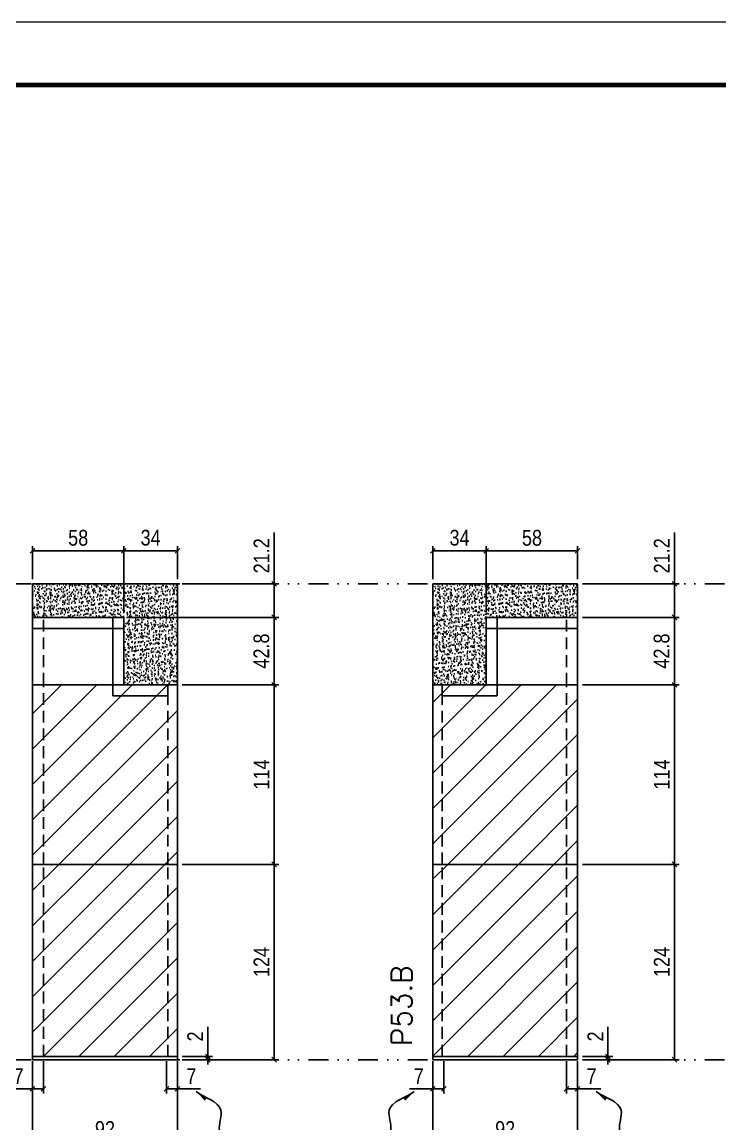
# Model space of a CAD drawing. Extents: x 2102 to 8383, y -13264 to 2718.
# Drawn here: x 7496 to 7940, y -6022 to -5322 of the extents above; entities that cross this region are included whole.
import ezdxf

# ---------------------------------------------------------------- set-up
doc = ezdxf.new("R2010")
doc.units = 0
for name, pattern in [('DASHED', [0.75, 0.5, -0.25]), ('DIVIDE2', [0.625, 0.25, -0.125, 0, -0.125, 0, -0.125]), ('HIDDEN', [0.375, 0.25, -0.125])]:
    doc.linetypes.add(name, pattern=pattern)
for name, color, linetype in [('COTA', 241, 'Continuous'), ('Nível', 160, 'Continuous'), ('Painéis', 200, 'Continuous'), ('Romaneio', 10, 'Continuous'), ('SARR_2.2x7', 40, 'Continuous'), ('Sarrafo de Pressão', 42, 'HIDDEN')]:
    doc.layers.add(name, color=color, linetype=linetype)
for name, color, linetype, lineweight in [('Folhas', 255, 'Continuous', 9), ('Hachura', 251, 'Continuous', 9), ('SARRAFO DE PRESSAO', 251, 'DASHED', 9), ('Texto Seção', 7, 'Continuous', 15)]:
    doc.layers.add(name, color=color, linetype=linetype, lineweight=lineweight)
doc.styles.add('COTA TECNICA', font='techl___.ttf', dxfattribs={"height": 10})
doc.styles.add('COTA TECNICA-50', font='techl___.ttf', dxfattribs={"height": 10})
doc.styles.add('REGUA-120', font='ROMANS.shx', dxfattribs={"height": 15})
doc.styles.get("Standard").update_dxf_attribs({"font": 'arial.ttf'})
doc.dimstyles.new('COTA PAINEL-50', dxfattribs={"dimtxt": 10, "dimasz": 3, "dimexe": 3, "dimexo": 3, "dimgap": 3, "dimtad": 1, "dimdec": 1, "dimzin": 12, "dimdsep": 46, "dimtxsty": 'COTA TECNICA-50', "dimblk1": 'OBLIQUE', "dimblk2": 'OBLIQUE', "dimsah": 1, "dimcen": 0.9, "dimclrd": 4, "dimclre": 4, "dimclrt": 240, "dimadec": 1, "dimazin": 3, "dimtfac": 1, "dimtdec": 1, "dimtmove": 0, "dimatfit": 3, "dimfxl": 1, "dimtolj": 1, "dimtzin": 12, "dimarcsym": 0})
doc.dimstyles.new('PAINEL', dxfattribs={"dimtxt": 10, "dimasz": 3, "dimexe": 3, "dimexo": 3, "dimgap": 3, "dimtad": 1, "dimdec": 1, "dimzin": 12, "dimdsep": 46, "dimtxsty": 'COTA TECNICA', "dimblk1": 'OBLIQUE', "dimblk2": 'OBLIQUE', "dimsah": 1, "dimcen": 0.9, "dimclrd": 4, "dimclre": 4, "dimclrt": 240, "dimadec": 1, "dimazin": 3, "dimtfac": 1, "dimtdec": 1, "dimtmove": 0, "dimatfit": 3, "dimfxl": 1, "dimtolj": 1, "dimtzin": 12, "dimarcsym": 0})
doc.dimstyles.get("Standard").update_dxf_attribs({"dimtxt": 0.18, "dimasz": 0.18, "dimexe": 0.18, "dimexo": 0.0625, "dimgap": 0.09, "dimtad": 0, "dimtih": 1, "dimtoh": 1, "dimdec": 4, "dimzin": 0, "dimdsep": 46, "dimtxsty": 'Standard', "dimcen": 0.09, "dimadec": 0, "dimazin": 0, "dimtfac": 1, "dimtdec": 4, "dimtofl": 0, "dimtmove": 0, "dimatfit": 3, "dimfxl": 1, "dimtolj": 1, "dimtzin": 0, "dimarcsym": 0})
pattern_1 = [(45, (-122123.216, -31374.027), (-11.2253202, 11.2253202), [])]

# ---------------------------------------------------------------- blocks, each defined once
blk = doc.blocks.new('9999999999')
at = {"layer": 'Folhas'}
blk.add_lwpolyline([(98138.98, 34190.21), (99623.98, 34190.21), (99623.98, 35240.21), (98138.98, 35240.21)], close=True, dxfattribs=at)
at = {"layer": 'Folhas', "color": 30, "const_width": 3}
blk.add_lwpolyline([(98213.98, 34230.21), (99583.98, 34230.21), (99583.98, 35200.21), (98213.98, 35200.21)], close=True, dxfattribs=at)
blk = doc.blocks.new('_Oblique')
at = {"color": 0, "linetype": 'ByBlock', "lineweight": -2}
blk.add_line((-0.5, -0.5), (0.5, 0.5), dxfattribs=at)
blk = doc.blocks.new('*D479')
at = {"layer": 'COTA', "color": 4, "lineweight": -2, "transparency": 16777216}
for p, q in [((7503.05, -5982.14), (7503.05, -6036.32)), ((7595.05, -5982.14), (7595.05, -6036.32)), ((7595.05, -6033.32), (7503.05, -6033.32))]:
    blk.add_line(p, q, dxfattribs=at)
at = {"layer": 'Defpoints', "color": 0, "transparency": 16777216}
for p in [(7503.05, -5979.14), (7595.05, -5979.14), (7503.05, -6033.32)]:
    blk.add_point(p, dxfattribs=at)
at = {"layer": 'COTA', "color": 4, "lineweight": -2, "transparency": 16777216, "xscale": 3, "yscale": 3, "zscale": 3, "rotation": 180}
blk.add_blockref('_Oblique', (7503.05, -6033.32), dxfattribs=at)
at = {"layer": 'COTA', "color": 4, "lineweight": -2, "transparency": 16777216, "xscale": 3, "yscale": 3, "zscale": 3}
blk.add_blockref('_Oblique', (7595.05, -6033.32), dxfattribs=at)
at = {"layer": 'COTA', "color": 240, "transparency": 16777216, "insert": (7549.05, -6025.23), "char_height": 10, "attachment_point": 5, "style": 'COTA TECNICA'}
blk.add_mtext('\\A1;92', dxfattribs=at)
blk = doc.blocks.new('*D480')
at = {"layer": 'COTA', "color": 4, "lineweight": -2, "transparency": 16777216}
for p, q in [((7503.05, -5984.14), (7503.05, -6002.65)), ((7510.05, -5982.14), (7510.05, -6002.65)), ((7503.05, -5999.65), (7488.32, -5999.65)), ((7510.05, -5999.65), (7503.05, -5999.65))]:
    blk.add_line(p, q, dxfattribs=at)
at = {"layer": 'Defpoints', "color": 0, "transparency": 16777216}
for p in [(7510.05, -5979.14), (7503.05, -5981.14), (7503.05, -5999.65)]:
    blk.add_point(p, dxfattribs=at)
at = {"layer": 'COTA', "color": 4, "lineweight": -2, "transparency": 16777216, "xscale": 3, "yscale": 3, "zscale": 3, "rotation": 180}
blk.add_blockref('_Oblique', (7503.05, -5999.65), dxfattribs=at)
at = {"layer": 'COTA', "color": 4, "lineweight": -2, "transparency": 16777216, "xscale": 3, "yscale": 3, "zscale": 3}
blk.add_blockref('_Oblique', (7510.05, -5999.65), dxfattribs=at)
at = {"layer": 'COTA', "color": 240, "transparency": 16777216, "insert": (7494.18, -5991.58), "char_height": 10, "attachment_point": 5, "style": 'COTA TECNICA-50'}
blk.add_mtext('\\A1;7', dxfattribs=at)
blk = doc.blocks.new('*D481')
at = {"layer": 'COTA', "color": 4, "lineweight": -2, "transparency": 16777216}
for p, q in [((7588.05, -5982.14), (7588.05, -6002.65)), ((7595.05, -5984.14), (7595.05, -6002.65)), ((7588.05, -5999.65), (7595.05, -5999.65)), ((7595.05, -5999.65), (7609.78, -5999.65))]:
    blk.add_line(p, q, dxfattribs=at)
at = {"layer": 'Defpoints', "color": 0, "transparency": 16777216}
for p in [(7588.05, -5979.14), (7595.05, -5981.14), (7595.05, -5999.65)]:
    blk.add_point(p, dxfattribs=at)
at = {"layer": 'COTA', "color": 4, "lineweight": -2, "transparency": 16777216, "xscale": 3, "yscale": 3, "zscale": 3, "rotation": 180}
blk.add_blockref('_Oblique', (7588.05, -5999.65), dxfattribs=at)
at = {"layer": 'COTA', "color": 4, "lineweight": -2, "transparency": 16777216, "xscale": 3, "yscale": 3, "zscale": 3}
blk.add_blockref('_Oblique', (7595.05, -5999.65), dxfattribs=at)
at = {"layer": 'COTA', "color": 240, "transparency": 16777216, "insert": (7603.91, -5991.58), "char_height": 10, "attachment_point": 5, "style": 'COTA TECNICA-50'}
blk.add_mtext('\\A1;7', dxfattribs=at)
blk = doc.blocks.new('*D482')
at = {"layer": 'Defpoints', "color": 0, "linetype": 'ByBlock', "transparency": 16777216}
for p in [(7595.05, -5857.14), (7656.51, -5857.14), (7595.05, -5981.14)]:
    blk.add_point(p, dxfattribs=at)
at = {"layer": 'Romaneio', "color": 4, "linetype": 'ByBlock', "lineweight": -2, "transparency": 16777216}
for p, q in [((7598.05, -5857.14), (7659.51, -5857.14)), ((7656.51, -5981.14), (7656.51, -5857.14)), ((7598.05, -5981.14), (7659.51, -5981.14))]:
    blk.add_line(p, q, dxfattribs=at)
at = {"layer": 'Romaneio', "color": 4, "linetype": 'ByBlock', "lineweight": -2, "transparency": 16777216, "xscale": 3, "yscale": 3, "zscale": 3}
for p, rotation in [((7656.51, -5857.14), 90), ((7656.51, -5981.14), 270)]:
    blk.add_blockref('_Oblique', p, dxfattribs=dict(at, rotation=rotation))
at = {"layer": 'Romaneio', "color": 240, "linetype": 'ByBlock', "transparency": 16777216, "insert": (7648.44, -5919.14), "char_height": 10, "attachment_point": 5, "rotation": 90, "style": 'COTA TECNICA'}
blk.add_mtext('\\A1;124', dxfattribs=at)
blk = doc.blocks.new('*D483')
at = {"layer": 'COTA', "color": 4, "lineweight": -2, "transparency": 16777216}
for p, q in [((7614.31, -5979.14), (7614.31, -5960.34)), ((7598.05, -5979.14), (7617.31, -5979.14)), ((7614.31, -5981.14), (7614.31, -5979.14)), ((7598.05, -5981.14), (7617.31, -5981.14)), ((7614.31, -5981.14), (7614.31, -5984.14))]:
    blk.add_line(p, q, dxfattribs=at)
at = {"layer": 'Defpoints', "color": 0, "transparency": 16777216}
for p in [(7595.05, -5979.14), (7595.05, -5981.14), (7614.31, -5981.14)]:
    blk.add_point(p, dxfattribs=at)
at = {"layer": 'COTA', "color": 4, "lineweight": -2, "transparency": 16777216, "xscale": 3, "yscale": 3, "zscale": 3}
for p, rotation in [((7614.31, -5979.14), 270), ((7614.31, -5981.14), 90)]:
    blk.add_blockref('_Oblique', p, dxfattribs=dict(at, rotation=rotation))
at = {"layer": 'COTA', "color": 240, "transparency": 16777216, "insert": (7606.31, -5966.39), "char_height": 10, "attachment_point": 5, "rotation": 90, "style": 'COTA TECNICA-50'}
blk.add_mtext('\\A1;2', dxfattribs=at)
blk = doc.blocks.new('*D1178')
at = {"layer": 'COTA', "color": 4, "linetype": 'ByBlock', "lineweight": -2, "transparency": 16777216}
for p, q in [((7598.05, -5743.14), (7659.51, -5743.14)), ((7656.51, -5857.14), (7656.51, -5743.14)), ((7598.05, -5857.14), (7659.51, -5857.14))]:
    blk.add_line(p, q, dxfattribs=at)
at = {"layer": 'Defpoints', "color": 0, "linetype": 'ByBlock', "transparency": 16777216}
for p in [(7595.05, -5743.14), (7656.51, -5743.14), (7595.05, -5857.14)]:
    blk.add_point(p, dxfattribs=at)
at = {"layer": 'COTA', "color": 4, "linetype": 'ByBlock', "lineweight": -2, "transparency": 16777216, "xscale": 3, "yscale": 3, "zscale": 3}
for p, rotation in [((7656.51, -5743.14), 90), ((7656.51, -5857.14), 270)]:
    blk.add_blockref('_Oblique', p, dxfattribs=dict(at, rotation=rotation))
at = {"layer": 'COTA', "color": 240, "linetype": 'ByBlock', "transparency": 16777216, "insert": (7648.44, -5800.14), "char_height": 10, "attachment_point": 5, "rotation": 90, "style": 'COTA TECNICA'}
blk.add_mtext('\\A1;114', dxfattribs=at)
blk = doc.blocks.new('*D799')
at = {"layer": 'COTA', "color": 4, "lineweight": -2, "transparency": 16777216}
for p, q in [((7757.2, -5982.14), (7757.2, -6036.32)), ((7849.2, -5982.14), (7849.2, -6036.32)), ((7757.2, -6033.32), (7849.2, -6033.32))]:
    blk.add_line(p, q, dxfattribs=at)
at = {"layer": 'Defpoints', "color": 0, "transparency": 16777216}
for p in [(7757.2, -5979.14), (7849.2, -5979.14), (7849.2, -6033.32)]:
    blk.add_point(p, dxfattribs=at)
at = {"layer": 'COTA', "color": 4, "lineweight": -2, "transparency": 16777216, "xscale": 3, "yscale": 3, "zscale": 3, "rotation": 180}
blk.add_blockref('_Oblique', (7757.2, -6033.32), dxfattribs=at)
at = {"layer": 'COTA', "color": 4, "lineweight": -2, "transparency": 16777216, "xscale": 3, "yscale": 3, "zscale": 3}
blk.add_blockref('_Oblique', (7849.2, -6033.32), dxfattribs=at)
at = {"layer": 'COTA', "color": 240, "transparency": 16777216, "insert": (7803.2, -6025.23), "char_height": 10, "attachment_point": 5, "style": 'COTA TECNICA'}
blk.add_mtext('\\A1;92', dxfattribs=at)
blk = doc.blocks.new('*D800')
at = {"layer": 'COTA', "color": 4, "lineweight": -2, "transparency": 16777216}
for p, q in [((7842.2, -5982.14), (7842.2, -6002.65)), ((7849.2, -5984.14), (7849.2, -6002.65)), ((7842.2, -5999.65), (7849.2, -5999.65)), ((7849.2, -5999.65), (7863.93, -5999.65))]:
    blk.add_line(p, q, dxfattribs=at)
at = {"layer": 'Defpoints', "color": 0, "transparency": 16777216}
for p in [(7842.2, -5979.14), (7849.2, -5981.14), (7849.2, -5999.65)]:
    blk.add_point(p, dxfattribs=at)
at = {"layer": 'COTA', "color": 4, "lineweight": -2, "transparency": 16777216, "xscale": 3, "yscale": 3, "zscale": 3, "rotation": 180}
blk.add_blockref('_Oblique', (7842.2, -5999.65), dxfattribs=at)
at = {"layer": 'COTA', "color": 4, "lineweight": -2, "transparency": 16777216, "xscale": 3, "yscale": 3, "zscale": 3}
blk.add_blockref('_Oblique', (7849.2, -5999.65), dxfattribs=at)
at = {"layer": 'COTA', "color": 240, "transparency": 16777216, "insert": (7858.06, -5991.58), "char_height": 10, "attachment_point": 5, "style": 'COTA TECNICA-50'}
blk.add_mtext('\\A1;7', dxfattribs=at)
blk = doc.blocks.new('*D801')
at = {"layer": 'COTA', "color": 4, "lineweight": -2, "transparency": 16777216}
for p, q in [((7757.2, -5984.14), (7757.2, -6002.65)), ((7764.2, -5982.14), (7764.2, -6002.65)), ((7757.2, -5999.65), (7742.47, -5999.65)), ((7764.2, -5999.65), (7757.2, -5999.65))]:
    blk.add_line(p, q, dxfattribs=at)
at = {"layer": 'Defpoints', "color": 0, "transparency": 16777216}
for p in [(7764.2, -5979.14), (7757.2, -5981.14), (7757.2, -5999.65)]:
    blk.add_point(p, dxfattribs=at)
at = {"layer": 'COTA', "color": 4, "lineweight": -2, "transparency": 16777216, "xscale": 3, "yscale": 3, "zscale": 3, "rotation": 180}
blk.add_blockref('_Oblique', (7757.2, -5999.65), dxfattribs=at)
at = {"layer": 'COTA', "color": 4, "lineweight": -2, "transparency": 16777216, "xscale": 3, "yscale": 3, "zscale": 3}
blk.add_blockref('_Oblique', (7764.2, -5999.65), dxfattribs=at)
at = {"layer": 'COTA', "color": 240, "transparency": 16777216, "insert": (7748.33, -5991.58), "char_height": 10, "attachment_point": 5, "style": 'COTA TECNICA-50'}
blk.add_mtext('\\A1;7', dxfattribs=at)
blk = doc.blocks.new('*D802')
at = {"layer": 'Defpoints', "color": 0, "linetype": 'ByBlock', "transparency": 16777216}
for p in [(7849.2, -5857.14), (7910.66, -5857.14), (7849.2, -5981.14)]:
    blk.add_point(p, dxfattribs=at)
at = {"layer": 'Romaneio', "color": 4, "linetype": 'ByBlock', "lineweight": -2, "transparency": 16777216}
for p, q in [((7852.2, -5857.14), (7913.66, -5857.14)), ((7910.66, -5981.14), (7910.66, -5857.14)), ((7852.2, -5981.14), (7913.66, -5981.14))]:
    blk.add_line(p, q, dxfattribs=at)
at = {"layer": 'Romaneio', "color": 4, "linetype": 'ByBlock', "lineweight": -2, "transparency": 16777216, "xscale": 3, "yscale": 3, "zscale": 3}
for p, rotation in [((7910.66, -5857.14), 90), ((7910.66, -5981.14), 270)]:
    blk.add_blockref('_Oblique', p, dxfattribs=dict(at, rotation=rotation))
at = {"layer": 'Romaneio', "color": 240, "linetype": 'ByBlock', "transparency": 16777216, "insert": (7902.59, -5919.14), "char_height": 10, "attachment_point": 5, "rotation": 90, "style": 'COTA TECNICA'}
blk.add_mtext('\\A1;124', dxfattribs=at)
blk = doc.blocks.new('*D803')
at = {"layer": 'COTA', "color": 4, "lineweight": -2, "transparency": 16777216}
for p, q in [((7868.45, -5979.14), (7868.45, -5960.34)), ((7852.2, -5979.14), (7871.45, -5979.14)), ((7868.45, -5981.14), (7868.45, -5979.14)), ((7852.2, -5981.14), (7871.45, -5981.14)), ((7868.45, -5981.14), (7868.45, -5984.14))]:
    blk.add_line(p, q, dxfattribs=at)
at = {"layer": 'Defpoints', "color": 0, "transparency": 16777216}
for p in [(7849.2, -5979.14), (7849.2, -5981.14), (7868.45, -5981.14)]:
    blk.add_point(p, dxfattribs=at)
at = {"layer": 'COTA', "color": 4, "lineweight": -2, "transparency": 16777216, "xscale": 3, "yscale": 3, "zscale": 3}
for p, rotation in [((7868.45, -5979.14), 270), ((7868.45, -5981.14), 90)]:
    blk.add_blockref('_Oblique', p, dxfattribs=dict(at, rotation=rotation))
at = {"layer": 'COTA', "color": 240, "transparency": 16777216, "insert": (7860.45, -5966.39), "char_height": 10, "attachment_point": 5, "rotation": 90, "style": 'COTA TECNICA-50'}
blk.add_mtext('\\A1;2', dxfattribs=at)
blk = doc.blocks.new('*D804')
at = {"layer": 'COTA', "color": 4, "linetype": 'ByBlock', "lineweight": -2, "transparency": 16777216}
for p, q in [((7852.2, -5743.14), (7913.66, -5743.14)), ((7910.66, -5857.14), (7910.66, -5743.14)), ((7854.53, -5857.14), (7913.66, -5857.14))]:
    blk.add_line(p, q, dxfattribs=at)
at = {"layer": 'Defpoints', "color": 0, "linetype": 'ByBlock', "transparency": 16777216}
for p in [(7849.2, -5743.14), (7910.66, -5743.14), (7851.53, -5857.14)]:
    blk.add_point(p, dxfattribs=at)
at = {"layer": 'COTA', "color": 4, "linetype": 'ByBlock', "lineweight": -2, "transparency": 16777216, "xscale": 3, "yscale": 3, "zscale": 3}
for p, rotation in [((7910.66, -5743.14), 90), ((7910.66, -5857.14), 270)]:
    blk.add_blockref('_Oblique', p, dxfattribs=dict(at, rotation=rotation))
at = {"layer": 'COTA', "color": 240, "linetype": 'ByBlock', "transparency": 16777216, "insert": (7902.59, -5800.14), "char_height": 10, "attachment_point": 5, "rotation": 90, "style": 'COTA TECNICA'}
blk.add_mtext('\\A1;114', dxfattribs=at)
blk = doc.blocks.new('*D249')
at = {"layer": 'COTA', "color": 4, "linetype": 'ByBlock', "lineweight": -2, "transparency": 16777216}
for p, q in [((7564.05, -5700.34), (7659.51, -5700.34)), ((7656.51, -5743.14), (7656.51, -5700.34)), ((7598.05, -5743.14), (7659.51, -5743.14))]:
    blk.add_line(p, q, dxfattribs=at)
at = {"layer": 'Defpoints', "color": 0, "linetype": 'ByBlock', "transparency": 16777216}
for p in [(7561.05, -5700.34), (7656.51, -5700.34), (7595.05, -5743.14)]:
    blk.add_point(p, dxfattribs=at)
at = {"layer": 'COTA', "color": 4, "linetype": 'ByBlock', "lineweight": -2, "transparency": 16777216, "xscale": 3, "yscale": 3, "zscale": 3}
for p, rotation in [((7656.51, -5700.34), 90), ((7656.51, -5743.14), 270)]:
    blk.add_blockref('_Oblique', p, dxfattribs=dict(at, rotation=rotation))
at = {"layer": 'COTA', "color": 240, "linetype": 'ByBlock', "transparency": 16777216, "insert": (7648.41, -5721.74), "char_height": 10, "attachment_point": 5, "rotation": 90, "style": 'COTA TECNICA'}
blk.add_mtext('\\A1;42.8', dxfattribs=at)
blk = doc.blocks.new('*D250')
at = {"layer": 'COTA', "color": 4, "linetype": 'ByBlock', "lineweight": -2, "transparency": 16777216}
for p, q in [((7561.05, -5697.34), (7561.05, -5655.05)), ((7561.05, -5658.05), (7595.05, -5658.05)), ((7595.05, -5676.14), (7595.05, -5655.05))]:
    blk.add_line(p, q, dxfattribs=at)
at = {"layer": 'Defpoints', "color": 0, "linetype": 'ByBlock', "transparency": 16777216}
for p in [(7595.05, -5658.05), (7595.05, -5679.14), (7561.05, -5700.34)]:
    blk.add_point(p, dxfattribs=at)
at = {"layer": 'COTA', "color": 4, "linetype": 'ByBlock', "lineweight": -2, "transparency": 16777216, "xscale": 3, "yscale": 3, "zscale": 3, "rotation": 180}
blk.add_blockref('_Oblique', (7561.05, -5658.05), dxfattribs=at)
at = {"layer": 'COTA', "color": 4, "linetype": 'ByBlock', "lineweight": -2, "transparency": 16777216, "xscale": 3, "yscale": 3, "zscale": 3}
blk.add_blockref('_Oblique', (7595.05, -5658.05), dxfattribs=at)
at = {"layer": 'COTA', "color": 240, "linetype": 'ByBlock', "transparency": 16777216, "insert": (7578.05, -5649.83), "char_height": 10, "attachment_point": 5, "style": 'COTA TECNICA'}
blk.add_mtext('\\A1;34', dxfattribs=at)
blk = doc.blocks.new('*D1036')
at = {"layer": 'COTA', "color": 4, "linetype": 'ByBlock', "lineweight": -2, "transparency": 16777216}
for p, q in [((7503.05, -5676.14), (7503.05, -5655.05)), ((7503.05, -5658.05), (7561.05, -5658.05)), ((7561.05, -5697.34), (7561.05, -5655.05))]:
    blk.add_line(p, q, dxfattribs=at)
at = {"layer": 'Defpoints', "color": 0, "linetype": 'ByBlock', "transparency": 16777216}
for p in [(7561.05, -5658.05), (7503.05, -5679.14), (7561.05, -5700.34)]:
    blk.add_point(p, dxfattribs=at)
at = {"layer": 'COTA', "color": 4, "linetype": 'ByBlock', "lineweight": -2, "transparency": 16777216, "xscale": 3, "yscale": 3, "zscale": 3, "rotation": 180}
blk.add_blockref('_Oblique', (7503.05, -5658.05), dxfattribs=at)
at = {"layer": 'COTA', "color": 4, "linetype": 'ByBlock', "lineweight": -2, "transparency": 16777216, "xscale": 3, "yscale": 3, "zscale": 3}
blk.add_blockref('_Oblique', (7561.05, -5658.05), dxfattribs=at)
at = {"layer": 'COTA', "color": 240, "linetype": 'ByBlock', "transparency": 16777216, "insert": (7532.05, -5649.92), "char_height": 10, "attachment_point": 5, "style": 'COTA TECNICA'}
blk.add_mtext('\\A1;58', dxfattribs=at)
blk = doc.blocks.new('*D1037')
at = {"layer": 'COTA', "color": 4, "linetype": 'ByBlock', "lineweight": -2, "transparency": 16777216}
for p, q in [((7656.51, -5679.14), (7656.51, -5646.41)), ((7598.05, -5679.14), (7659.51, -5679.14)), ((7656.51, -5700.34), (7656.51, -5679.14)), ((7564.05, -5700.34), (7659.51, -5700.34))]:
    blk.add_line(p, q, dxfattribs=at)
at = {"layer": 'Defpoints', "color": 0, "linetype": 'ByBlock', "transparency": 16777216}
for p in [(7595.05, -5679.14), (7656.51, -5679.14), (7561.05, -5700.34)]:
    blk.add_point(p, dxfattribs=at)
at = {"layer": 'COTA', "color": 4, "linetype": 'ByBlock', "lineweight": -2, "transparency": 16777216, "xscale": 3, "yscale": 3, "zscale": 3}
for p, rotation in [((7656.51, -5679.14), 90), ((7656.51, -5700.34), 270)]:
    blk.add_blockref('_Oblique', p, dxfattribs=dict(at, rotation=rotation))
at = {"layer": 'COTA', "color": 240, "linetype": 'ByBlock', "transparency": 16777216, "insert": (7648.45, -5661.28), "char_height": 10, "attachment_point": 5, "rotation": 90, "style": 'COTA TECNICA'}
blk.add_mtext('\\A1;21.2', dxfattribs=at)
blk = doc.blocks.new('*D251')
at = {"layer": 'COTA', "color": 4, "linetype": 'ByBlock', "lineweight": -2, "transparency": 16777216}
for p, q in [((7852.2, -5700.34), (7913.66, -5700.34)), ((7910.66, -5743.14), (7910.66, -5700.34)), ((7852.2, -5743.14), (7913.66, -5743.14))]:
    blk.add_line(p, q, dxfattribs=at)
at = {"layer": 'Defpoints', "color": 0, "linetype": 'ByBlock', "transparency": 16777216}
for p in [(7849.2, -5700.34), (7910.66, -5700.34), (7849.2, -5743.14)]:
    blk.add_point(p, dxfattribs=at)
at = {"layer": 'COTA', "color": 4, "linetype": 'ByBlock', "lineweight": -2, "transparency": 16777216, "xscale": 3, "yscale": 3, "zscale": 3}
for p, rotation in [((7910.66, -5700.34), 90), ((7910.66, -5743.14), 270)]:
    blk.add_blockref('_Oblique', p, dxfattribs=dict(at, rotation=rotation))
at = {"layer": 'COTA', "color": 240, "linetype": 'ByBlock', "transparency": 16777216, "insert": (7902.56, -5721.74), "char_height": 10, "attachment_point": 5, "rotation": 90, "style": 'COTA TECNICA'}
blk.add_mtext('\\A1;42.8', dxfattribs=at)
blk = doc.blocks.new('*D252')
at = {"layer": 'COTA', "color": 4, "linetype": 'ByBlock', "lineweight": -2, "transparency": 16777216}
for p, q in [((7757.2, -5676.14), (7757.2, -5655.05)), ((7791.2, -5658.05), (7757.2, -5658.05)), ((7791.2, -5697.34), (7791.2, -5655.05))]:
    blk.add_line(p, q, dxfattribs=at)
at = {"layer": 'Defpoints', "color": 0, "linetype": 'ByBlock', "transparency": 16777216}
for p in [(7757.2, -5658.05), (7757.2, -5679.14), (7791.2, -5700.34)]:
    blk.add_point(p, dxfattribs=at)
at = {"layer": 'COTA', "color": 4, "linetype": 'ByBlock', "lineweight": -2, "transparency": 16777216, "xscale": 3, "yscale": 3, "zscale": 3, "rotation": 180}
blk.add_blockref('_Oblique', (7757.2, -5658.05), dxfattribs=at)
at = {"layer": 'COTA', "color": 4, "linetype": 'ByBlock', "lineweight": -2, "transparency": 16777216, "xscale": 3, "yscale": 3, "zscale": 3}
blk.add_blockref('_Oblique', (7791.2, -5658.05), dxfattribs=at)
at = {"layer": 'COTA', "color": 240, "linetype": 'ByBlock', "transparency": 16777216, "insert": (7774.2, -5649.83), "char_height": 10, "attachment_point": 5, "style": 'COTA TECNICA'}
blk.add_mtext('\\A1;34', dxfattribs=at)
blk = doc.blocks.new('*D1038')
at = {"layer": 'COTA', "color": 4, "linetype": 'ByBlock', "lineweight": -2, "transparency": 16777216}
for p, q in [((7791.2, -5697.34), (7791.2, -5655.05)), ((7849.2, -5658.05), (7791.2, -5658.05)), ((7849.2, -5676.14), (7849.2, -5655.05))]:
    blk.add_line(p, q, dxfattribs=at)
at = {"layer": 'Defpoints', "color": 0, "linetype": 'ByBlock', "transparency": 16777216}
for p in [(7791.2, -5658.05), (7849.2, -5679.14), (7791.2, -5700.34)]:
    blk.add_point(p, dxfattribs=at)
at = {"layer": 'COTA', "color": 4, "linetype": 'ByBlock', "lineweight": -2, "transparency": 16777216, "xscale": 3, "yscale": 3, "zscale": 3, "rotation": 180}
blk.add_blockref('_Oblique', (7791.2, -5658.05), dxfattribs=at)
at = {"layer": 'COTA', "color": 4, "linetype": 'ByBlock', "lineweight": -2, "transparency": 16777216, "xscale": 3, "yscale": 3, "zscale": 3}
blk.add_blockref('_Oblique', (7849.2, -5658.05), dxfattribs=at)
at = {"layer": 'COTA', "color": 240, "linetype": 'ByBlock', "transparency": 16777216, "insert": (7820.2, -5649.92), "char_height": 10, "attachment_point": 5, "style": 'COTA TECNICA'}
blk.add_mtext('\\A1;58', dxfattribs=at)
blk = doc.blocks.new('*D253')
at = {"layer": 'COTA', "color": 4, "linetype": 'ByBlock', "lineweight": -2, "transparency": 16777216}
for p, q in [((7910.66, -5679.14), (7910.66, -5646.41)), ((7852.2, -5679.14), (7913.66, -5679.14)), ((7910.66, -5700.34), (7910.66, -5679.14)), ((7852.2, -5700.34), (7913.66, -5700.34))]:
    blk.add_line(p, q, dxfattribs=at)
at = {"layer": 'Defpoints', "color": 0, "linetype": 'ByBlock', "transparency": 16777216}
for p in [(7849.2, -5679.14), (7910.66, -5679.14), (7849.2, -5700.34)]:
    blk.add_point(p, dxfattribs=at)
at = {"layer": 'COTA', "color": 4, "linetype": 'ByBlock', "lineweight": -2, "transparency": 16777216, "xscale": 3, "yscale": 3, "zscale": 3}
for p, rotation in [((7910.66, -5679.14), 90), ((7910.66, -5700.34), 270)]:
    blk.add_blockref('_Oblique', p, dxfattribs=dict(at, rotation=rotation))
at = {"layer": 'COTA', "color": 240, "linetype": 'ByBlock', "transparency": 16777216, "insert": (7902.6, -5661.28), "char_height": 10, "attachment_point": 5, "rotation": 90, "style": 'COTA TECNICA'}
blk.add_mtext('\\A1;21.2', dxfattribs=at)

msp = doc.modelspace()

# ---------------------------------------------------------------- hatches: boundary and pattern name
at = {"layer": 'COTA', "linetype": 'ByBlock'}
h = msp.add_hatch(dxfattribs=at)
h.set_pattern_fill('AR-CONC', color=256, scale=0.03)
h.set_pattern_definition([(50, (-122123.216, -31374.0275), (5.46554007, -0.47817257), [0.5715, -6.2865]), (355, (-122123.216, -31374.0275), (-1.05730264, 5.73170536), [0.4572, -5.02921753]), (100.4514447, (-122122.7604, -31374.0673), (4.40823741, 5.25353256), [0.48570026, -5.34270734]), (46.1842, (-122123.216, -31372.5035), (8.13237123, -1.26126984), [0.85725, -9.42975]), (96.6355576, (-122122.538, -31372.6086), (7.122124, 7.42278374), [0.7285507, -8.01406824]), (351.184151, (-122123.216, -31372.5035), (7.122124, 7.42278374), [0.685799, -7.54379196]), (21, (-122122.454, -31372.8845), (4.54843174, -3.06795595), [0.5715, -6.2865]), (326, (-122122.454, -31372.8845), (1.85406085, 5.52563898), [0.4572, -5.0292]), (71.451445, (-122122.075, -31373.14), (6.40249258, 2.45768307), [0.48570026, -5.34269813]), (37.5, (-122123.2158, -31374.0275), (0.092658098, 2.536651166), [0, -4.96824, 0, -5.1054, 0, -5.04825]), (7.5, (-122123.2158, -31374.0275), (2.004589875, 3.005417245), [0, -2.91084, 0, -4.85394, 0, -1.92405]), (327.5, (-122124.915, -31374.0275), (4.067717855, -0.17186232), [0, -1.905, 0, -5.9436, 0, -7.8867]), (317.5, (-122125.677, -31374.0275), (4.44387544, 0.76279473), [0, -2.4765, 0, -3.94716, 0, -5.6007])])
h.paths.add_polyline_path([(7561.05, -5743.14), (7595.05, -5743.14), (7595.05, -5679.14), (7503.05, -5679.14), (7503.05, -5700.34), (7561.05, -5700.34)])
h = msp.add_hatch(dxfattribs=at)
h.set_pattern_fill('AR-CONC', color=256, scale=0.03)
h.set_pattern_definition([(50, (-121869.067, -31374.0275), (5.46554007, -0.47817257), [0.5715, -6.2865]), (355, (-121869.067, -31374.0275), (-1.05730264, 5.73170536), [0.4572, -5.02921753]), (100.4514447, (-121868.6114, -31374.0673), (4.40823741, 5.25353256), [0.48570026, -5.34270734]), (46.1842, (-121869.067, -31372.5035), (8.13237123, -1.26126984), [0.85725, -9.42975]), (96.6355576, (-121868.389, -31372.6086), (7.122124, 7.42278374), [0.7285507, -8.01406824]), (351.184151, (-121869.067, -31372.5035), (7.122124, 7.42278374), [0.685799, -7.54379196]), (21, (-121868.305, -31372.8845), (4.54843174, -3.06795595), [0.5715, -6.2865]), (326, (-121868.305, -31372.8845), (1.85406085, 5.52563898), [0.4572, -5.0292]), (71.451445, (-121867.926, -31373.14), (6.40249258, 2.45768307), [0.48570026, -5.34269813]), (37.5, (-121869.0669, -31374.0275), (0.092658098, 2.536651166), [0, -4.96824, 0, -5.1054, 0, -5.04825]), (7.5, (-121869.067, -31374.0275), (2.004589875, 3.005417245), [0, -2.91084, 0, -4.85394, 0, -1.92405]), (327.5, (-121870.7661, -31374.0275), (4.067717855, -0.17186232), [0, -1.905, 0, -5.9436, 0, -7.8867]), (317.5, (-121871.528, -31374.0275), (4.44387544, 0.76279473), [0, -2.4765, 0, -3.94716, 0, -5.6007])])
h.paths.add_polyline_path([(7791.2, -5700.34), (7849.2, -5700.34), (7849.2, -5679.14), (7757.2, -5679.14), (7757.2, -5743.14), (7791.2, -5743.14)])
at = {"layer": 'Hachura', "linetype": 'ByBlock'}
h = msp.add_hatch(dxfattribs=at)
h.set_pattern_fill('ANSI31', color=256, scale=5)
h.set_pattern_definition(pattern_1)
h.paths.add_polyline_path([(7503.05, -5857.14), (7595.05, -5857.14), (7595.05, -5743.14), (7503.05, -5743.14)])
h = msp.add_hatch(dxfattribs=at)
h.set_pattern_fill('ANSI31', color=256, scale=5)
h.set_pattern_definition(pattern_1)
h.paths.add_polyline_path([(7849.2, -5743.14), (7757.2, -5743.14), (7757.2, -5857.14), (7849.2, -5857.14)])
h = msp.add_hatch(dxfattribs=at)
h.set_pattern_fill('ANSI31', color=256, scale=5)
h.set_pattern_definition(pattern_1)
h.paths.add_polyline_path([(7595.05, -5857.14), (7503.05, -5857.14), (7503.05, -5979.14), (7595.05, -5979.14)])
h = msp.add_hatch(dxfattribs=at)
h.set_pattern_fill('ANSI31', color=256, scale=5)
h.set_pattern_definition(pattern_1)
h.paths.add_polyline_path([(7849.2, -5857.14), (7757.2, -5857.14), (7757.2, -5979.14), (7849.2, -5979.14)])

# ---------------------------------------------------------------- linework, layer by layer
at = {"layer": 'COTA', "linetype": 'ByBlock'}
for p, q in [((7503.05, -5700.34), (7503.05, -5679.14)), ((7503.05, -5679.14), (7595.05, -5679.14)), ((7595.05, -5743.14), (7595.05, -5679.14)), ((7849.2, -5679.14), (7757.2, -5679.14)), ((7757.2, -5743.14), (7757.2, -5679.14)), ((7849.2, -5700.34), (7849.2, -5679.14))]:
    msp.add_line(p, q, dxfattribs=at)
at = {"layer": 'Nível', "color": 4, "linetype": 'DIVIDE2', "ltscale": 50}
for p, q in [((7332.44, -5679.14), (8342.78, -5679.14)), ((7332.44, -5981.14), (8342.78, -5981.14))]:
    msp.add_line(p, q, dxfattribs=at)
at = {"layer": 'Painéis', "linetype": 'ByBlock'}
for p, q in [((7503.05, -5743.14), (7503.05, -5700.34)), ((7503.05, -5700.34), (7561.05, -5700.34)), ((7561.05, -5743.14), (7561.05, -5700.34)), ((7849.2, -5700.34), (7791.2, -5700.34)), ((7791.2, -5743.14), (7791.2, -5700.34)), ((7849.2, -5743.14), (7849.2, -5700.34)), ((7503.05, -5743.14), (7503.05, -5981.14)), ((7503.05, -5743.14), (7595.05, -5743.14)), ((7595.05, -5743.14), (7595.05, -5981.14)), ((7757.2, -5743.14), (7757.2, -5981.14)), ((7849.2, -5743.14), (7757.2, -5743.14)), ((7849.2, -5743.14), (7757.2, -5743.14)), ((7849.2, -5743.14), (7849.2, -5981.14)), ((7595.05, -5857.14), (7503.05, -5857.14)), ((7595.05, -5857.14), (7503.05, -5857.14)), ((7757.2, -5857.14), (7849.2, -5857.14)), ((7757.2, -5857.14), (7849.2, -5857.14)), ((7595.05, -5979.14), (7503.05, -5979.14)), ((7757.2, -5979.14), (7849.2, -5979.14)), ((7595.05, -5981.14), (7503.05, -5981.14)), ((7757.2, -5981.14), (7849.2, -5981.14))]:
    msp.add_line(p, q, dxfattribs=at)
at = {"layer": 'SARR_2.2x7'}
for p, q in [((7554.05, -5743.14), (7554.05, -5700.34)), ((7798.2, -5743.14), (7798.2, -5700.34)), ((7503.05, -5707.34), (7561.05, -5707.34)), ((7849.2, -5707.34), (7791.2, -5707.34)), ((7554.05, -5743.14), (7554.05, -5750.14)), ((7589.05, -5750.14), (7589.05, -5743.14)), ((7763.2, -5750.14), (7763.2, -5743.14)), ((7798.2, -5743.14), (7798.2, -5750.14)), ((7554.05, -5750.14), (7589.05, -5750.14)), ((7798.2, -5750.14), (7763.2, -5750.14))]:
    msp.add_line(p, q, dxfattribs=at)
at = {"layer": 'Sarrafo de Pressão', "ltscale": 30}
for p, q in [((7510.05, -5743.14), (7510.05, -5700.34)), ((7842.2, -5743.14), (7842.2, -5700.34)), ((7510.05, -5857.14), (7510.05, -5743.14)), ((7589.05, -5857.14), (7589.05, -5743.14)), ((7763.2, -5857.14), (7763.2, -5743.14)), ((7842.2, -5857.14), (7842.2, -5743.14)), ((7510.05, -5979.14), (7510.05, -5857.14)), ((7589.05, -5979.14), (7589.05, -5857.14)), ((7763.2, -5979.14), (7763.2, -5857.14)), ((7842.2, -5979.14), (7842.2, -5857.14))]:
    msp.add_line(p, q, dxfattribs=at)

# ---------------------------------------------------------------- block references
at = {"layer": 'SARRAFO DE PRESSAO', "color": 6, "linetype": 'ByBlock'}
msp.add_blockref('9999999999', (-91241.19, -40562.63), dxfattribs=at)

# ---------------------------------------------------------------- texts
at = {"layer": 'Texto Seção', "style": 'REGUA-120'}
msp.add_text('P53.B', height=13, rotation=90, dxfattribs=at).set_placement((7743.92, -5972.5))

# ---------------------------------------------------------------- dimensions: what is measured, and where the dimension line sits
at = {"layer": 'COTA', "linetype": 'ByBlock'}
for base, p1, p2, picture, middle in [((7561.05, -5658.05), (7503.05, -5679.14), (7561.05, -5700.34), '*D1036', (7532.05, -5649.92)), ((7595.05, -5658.05), (7561.05, -5700.34), (7595.05, -5679.14), '*D250', (7578.05, -5649.83))]:
    dim = msp.add_linear_dim(base=base, p1=p1, p2=p2, dimstyle='PAINEL', dxfattribs=at)
    dim.commit()
    dim.dimension.update_dxf_attribs({"geometry": picture, "text_midpoint": middle})
for base, p1, p2, angle, picture, middle in [((7757.2, -5658.05), (7791.2, -5700.34), (7757.2, -5679.14), 180, '*D252', (7774.2, -5649.83)), ((7791.2, -5658.05), (7849.2, -5679.14), (7791.2, -5700.34), 180, '*D1038', (7820.2, -5649.92)), ((7656.51, -5679.14), (7561.05, -5700.34), (7595.05, -5679.14), 90, '*D1037', (7648.45, -5661.28)), ((7910.66, -5679.14), (7849.2, -5700.34), (7849.2, -5679.14), 90, '*D253', (7902.6, -5661.28)), ((7656.51, -5700.34), (7595.05, -5743.14), (7561.05, -5700.34), 90, '*D249', (7648.41, -5721.74)), ((7910.66, -5700.34), (7849.2, -5743.14), (7849.2, -5700.34), 90, '*D251', (7902.56, -5721.74)), ((7656.51, -5743.14), (7595.05, -5857.14), (7595.05, -5743.14), 90, '*D1178', (7648.44, -5800.14)), ((7910.66, -5743.14), (7851.53, -5857.14), (7849.2, -5743.14), 90, '*D804', (7902.59, -5800.14))]:
    dim = msp.add_linear_dim(base=base, p1=p1, p2=p2, angle=angle, dimstyle='PAINEL', dxfattribs=at)
    dim.commit()
    dim.dimension.update_dxf_attribs({"geometry": picture, "text_midpoint": middle})
at = {"layer": 'COTA'}
for base, p1, p2, picture, middle in [((7614.31, -5981.14), (7595.05, -5979.14), (7595.05, -5981.14), '*D483', (7614.31, -5966.39)), ((7868.45, -5981.14), (7849.2, -5979.14), (7849.2, -5981.14), '*D803', (7868.45, -5966.39))]:
    dim = msp.add_linear_dim(base=base, p1=p1, p2=p2, angle=90, dimstyle='COTA PAINEL-50', dxfattribs=at)
    dim.commit()
    dim.dimension.update_dxf_attribs({"geometry": picture, "text_midpoint": middle, "dimtype": 160})
for base, p1, p2, picture, middle in [((7503.05, -5999.65), (7510.05, -5979.14), (7503.05, -5981.14), '*D480', (7494.18, -5991.58)), ((7757.2, -5999.65), (7764.2, -5979.14), (7757.2, -5981.14), '*D801', (7748.33, -5991.58))]:
    dim = msp.add_linear_dim(base=base, p1=p1, p2=p2, angle=180, dimstyle='COTA PAINEL-50', dxfattribs=at)
    dim.commit()
    dim.dimension.update_dxf_attribs({"geometry": picture, "text_midpoint": middle})
dim = msp.add_linear_dim(base=(7503.05, -6033.32), p1=(7595.05, -5979.14), p2=(7503.05, -5979.14), angle=180, dimstyle='PAINEL', override={"dimarcsym": 2}, dxfattribs=at)
dim.commit()
dim.dimension.update_dxf_attribs({"geometry": '*D479', "text_midpoint": (7549.05, -6025.23)})
for base, p1, p2, picture, middle in [((7595.05, -5999.65), (7588.05, -5979.14), (7595.05, -5981.14), '*D481', (7603.91, -5991.58)), ((7849.2, -5999.65), (7842.2, -5979.14), (7849.2, -5981.14), '*D800', (7858.06, -5991.58))]:
    dim = msp.add_linear_dim(base=base, p1=p1, p2=p2, dimstyle='COTA PAINEL-50', dxfattribs=at)
    dim.commit()
    dim.dimension.update_dxf_attribs({"geometry": picture, "text_midpoint": middle})
dim = msp.add_linear_dim(base=(7849.2, -6033.32), p1=(7757.2, -5979.14), p2=(7849.2, -5979.14), dimstyle='PAINEL', override={"dimarcsym": 2}, dxfattribs=at)
dim.commit()
dim.dimension.update_dxf_attribs({"geometry": '*D799', "text_midpoint": (7803.2, -6025.23)})
at = {"layer": 'Romaneio', "linetype": 'ByBlock'}
for p1, p2, picture, middle in [((7595.05, -5981.14), (7595.05, -5857.14), '*D482', (7648.44, -5919.14)), ((7849.2, -5981.14), (7849.2, -5857.14), '*D802', (7902.59, -5919.14))]:
    dim = msp.add_aligned_dim(p1=p1, p2=p2, distance=-61.46, dimstyle='PAINEL', dxfattribs=at)
    dim.commit()
    dim.dimension.update_dxf_attribs({"geometry": picture, "text_midpoint": middle})

# ---------------------------------------------------------------- leaders
at = {"layer": 'COTA', "path_type": 1}
for points in [[(7606.88, -6001.32), (7622.66, -6013.16), (7621.74, -6026.16), (7627.29, -6035.94)], [(7745.37, -6001.32), (7729.58, -6013.16), (7730.51, -6026.16), (7724.95, -6035.94)], [(7861.03, -6001.32), (7876.81, -6013.16), (7875.89, -6026.16), (7881.44, -6035.94)]]:
    msp.add_leader(points, dimstyle='Standard', override={"dimasz": 8}, dxfattribs=at)

doc.saveas('drawing.dxf')
